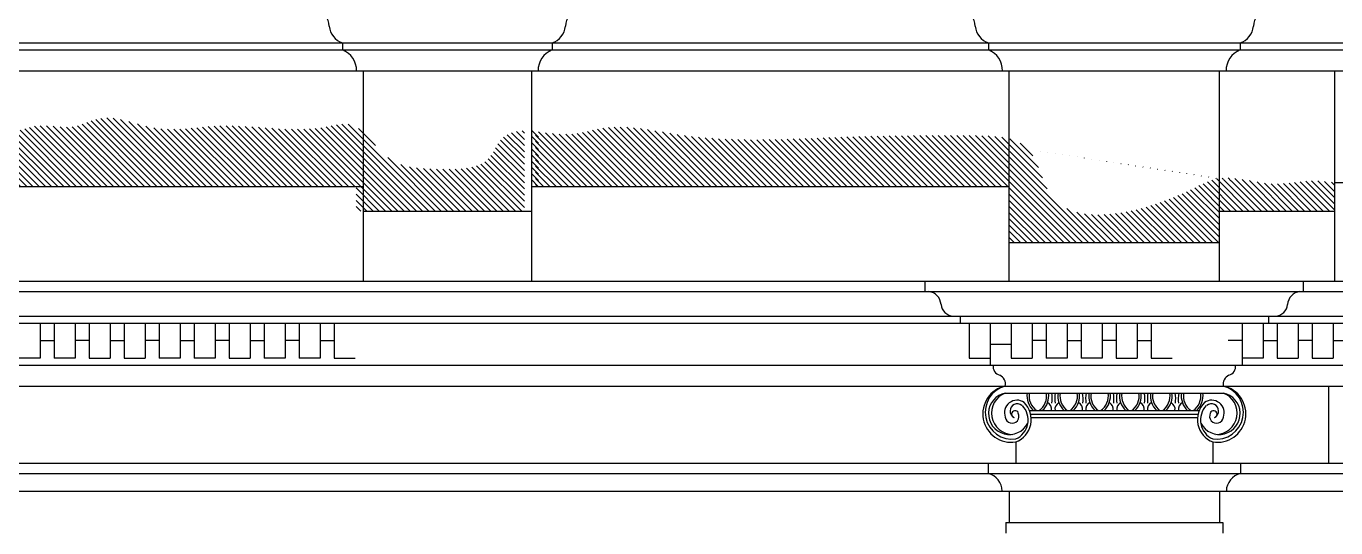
# Model space of a CAD drawing. Header units: inches. Extents: x 10 to 565, y 33 to 838.
# Drawn here: x 199 to 386, y 179.6 to 251.2 of the extents above; entities that cross this region are included whole.
import ezdxf

# ---------------------------------------------------------------- set-up
doc = ezdxf.new("R2010")
doc.units = ezdxf.units.IN
doc.header["$LTSCALE"] = 0.5
doc.header["$MEASUREMENT"] = 0
for name, color, linetype in [('A-ELEV', 2, 'Continuous'), ('A-ELEV-FNSH', 2, 'Continuous'), ('A-ELEV-PATT', 8, 'Continuous'), ('A-SECT-MCUT', 2, 'Continuous')]:
    doc.layers.add(name, color=color, linetype=linetype)

msp = doc.modelspace()

# ---------------------------------------------------------------- hatches: boundary and pattern name
at = {"layer": 'A-ELEV-PATT'}
h = msp.add_hatch(dxfattribs=at)
h.set_pattern_fill('ANSI31', color=256, scale=5, angle=90, style=0)
h.set_pattern_definition([(135, (-2.394470267955853, -2.470516992565305), (-0.4419417382415922, -0.4419417382415922), [])])
edge = h.paths.add_edge_path()
edge.add_line((246.1004257132585, 228.3119422928399), (246.1004257132585, 236.8166080788667))
edge.add_spline(control_points=[(246.1004257132585, 236.8166080788668), (245.7399622231587, 237.0215083208948), (244.5099099999308, 237.4882075317843), (240.993818598742, 236.4983892789492), (234.8760963761986, 236.3642553078725), (226.5542938774796, 237.5324946853433), (217.6095572210826, 235.5840818762077), (210.6320959183176, 239.1618221005386), (205.3206808321697, 236.1446881035173), (200.8803617127912, 237.5843147393001), (196.2478741599941, 235.3756592466126), (190.3467389853555, 237.3312601079897), (184.486324468162, 234.737676397936), (180.115790735854, 238.3403436259248), (178.8504257132585, 238.6157068621523)], knot_values=[35.36239875647915, 35.36239875647915, 35.36239875647915, 35.36239875647915, 36.69699262638008, 39.69394975696072, 45.46412505375446, 55.39770870223127, 64.52785005093402, 72.34998022696573, 76.32998921934494, 81.55841006586719, 85.21147755790057, 90.96682407313766, 98.9464241024949, 103.3107890224792, 103.3107890224792, 103.3107890224792, 103.3107890224792], degree=3, periodic=0)
edge.add_line((178.8504257132584, 238.6157068621523), (178.8504257132585, 228.3119422928399))
edge.add_line((178.8504257132585, 228.3119422928399), (246.1004257132585, 228.3119422928399))
edge = h.paths.add_edge_path()
edge.add_spline(control_points=[(270.1004257132583, 236.250739879076), (268.9460368533159, 236.278613203758), (266.592126685738, 235.6647282078416), (264.9217665370794, 230.558598208101), (257.5881147746085, 230.8021846140813), (250.4699265050988, 231.0617008314135), (247.7768750340618, 235.8636547811961), (246.1004257132585, 236.8166080788668)], knot_values=[103.3107890224792, 103.3107890224792, 103.3107890224792, 103.3107890224792, 106.6548541194773, 109.7248065627041, 117.7415631579992, 124.6378137433251, 130.8447640952859, 130.8447640952859, 130.8447640952859, 130.8447640952859], degree=3, periodic=0)
edge.add_line((246.1004257132584, 236.8166080788667), (246.1004257132584, 224.8119422928398))
edge.add_line((246.1004257132584, 224.8119422928398), (270.1004257132583, 224.8119422928398))
edge.add_line((270.1004257132583, 224.8119422928398), (270.1004257132583, 236.250739879076))
edge = h.paths.add_edge_path()
edge.add_line((178.8504257132585, 220.3119422928398), (178.8504257132585, 238.6157068621523))
edge.add_spline(control_points=[(178.8504257132585, 238.6157068621523), (178.4191797563159, 238.7095527328641), (177.3263263230079, 238.6489300092641), (175.679276231, 235.5186752919242), (173.7536813041568, 232.7550218250404), (171.017239828228, 227.5635241399088), (164.99092477673, 230.5997701242212), (159.8988035938973, 228.0243644757104), (154.3545061184355, 229.5597605103147), (150.845013429691, 228.6206976385131), (148.8504257132585, 228.0869899390896)], knot_values=[0, 0, 0, 0, 1.487408528571926, 4.076675911970508, 8.934462772620208, 12.98643485429684, 18.91175686278533, 24.63600518930376, 29.26615216239864, 35.36239875647914, 35.36239875647914, 35.36239875647914, 35.36239875647914], degree=3, periodic=0)
edge.add_line((148.8504257132584, 228.0869899390895), (148.8504257132585, 220.3119422928399))
edge.add_line((148.8504257132585, 220.3119422928399), (178.8504257132585, 220.3119422928398))
h = msp.add_hatch(dxfattribs=at)
h.set_pattern_fill('ANSI31', color=256, scale=5, angle=90, style=0)
h.set_pattern_definition([(135, (0, 0), (-0.4419417382415922, -0.4419417382415922), [])])
edge = h.paths.add_edge_path()
edge.add_spline(control_points=[(369.3504257132582, 229.4574867424487), (367.8322687405887, 229.2222904010548), (360.7549755906948, 225.1825220309645), (345.0516447438291, 221.1747450810601), (343.3184867619102, 233.4223223541453), (340.390245924467, 234.8442308244403), (339.3504257132582, 235.1199632012034)], knot_values=[67.72944372809374, 67.72944372809378, 67.72944372809378, 67.72944372809378, 72.60988895219664, 92.27129955658593, 99.39447962245725, 102.6247975925338, 102.6247975925338, 102.6247975925338, 102.6247975925338], degree=3, periodic=0)
edge.add_line((339.3504257132582, 235.1199632012034), (339.3504257132582, 220.3119422928398))
edge.add_line((339.3504257132582, 220.3119422928398), (369.3504257132582, 220.3119422928398))
edge.add_line((369.3504257132582, 220.3119422928398), (369.3504257132583, 229.4574867424487))
edge = h.paths.add_edge_path()
edge.add_line((385.8535831290059, 224.8119422928401), (385.8535831290058, 228.861134643082))
edge.add_spline(control_points=[(385.8535831290059, 228.861134643082), (384.8886136058615, 228.9923430788878), (381.9597256717995, 229.3905886143807), (376.5062918822751, 227.9619892201726), (371.7626485519835, 229.8311938073363), (369.3504257132582, 229.4574867424487)], knot_values=[102.6247975925338, 102.6247975925338, 102.6247975925338, 102.6247975925338, 105.5290867998952, 111.439933627867, 119.1945477057693, 119.1945477057693, 119.1945477057693, 119.1945477057693], degree=3, periodic=0)
edge.add_line((369.3504257132583, 229.4574867424487), (369.3504257132583, 224.81194229284))
edge.add_line((369.3504257132583, 224.81194229284), (385.8535831290059, 224.8119422928401))
edge = h.paths.add_edge_path()
edge.add_spline(control_points=[(339.3504257132582, 235.1199632012034), (337.7165146421838, 235.5532325089073), (328.4123142427237, 235.6426116910709), (313.9705790197867, 235.4868347979216), (295.8983514576697, 234.3330563342753), (283.5317104321737, 237.5330057813053), (276.8543406002656, 235.4409628229966), (273.7799860390891, 235.8735885711039), (271.6964743334908, 236.1976955079602)], knot_values=[0.3275904816834156, 0.3275904816834156, 0.3275904816834156, 0.3275904816834156, 5.403518259874346, 24.60260909613342, 47.07369646702675, 58.56102074228873, 61.52350821241073, 67.72944372809376, 67.72944372809376, 67.72944372809376, 67.72944372809376], degree=3, periodic=0)
edge.add_line((271.6964743334909, 236.1976955079602), (271.6964743334909, 228.31194229284))
edge.add_line((271.6964743334909, 228.31194229284), (339.3504257132582, 228.31194229284))
edge.add_line((339.3504257132582, 228.31194229284), (339.3504257132582, 235.1199632012034))
h = msp.add_hatch(dxfattribs=at)
h.set_pattern_fill('ANSI31', color=256, scale=5, angle=90, style=0)
h.set_pattern_definition([(135, (0.9999999999997726, 0), (-0.4419417382415922, -0.4419417382415922), [])])
h.paths.add_polyline_path([(272.1004257132581, 236.1519639523399, -0.06862974049283446), (271.1004257132581, 236.4441123691358), (271.1004257132581, 228.31194229284), (272.100425713258, 228.31194229284)])

# ---------------------------------------------------------------- linework, layer by layer
at = {"layer": 'A-ELEV'}
for p, q in [((147.446474333491, 248.8119422928398), (544.8504257132582, 248.8119422928398)), ((244.1312021196626, 248.8119422928398), (244.1312021196626, 247.8119422928398)), ((274.0696493068539, 248.8119422928398), (274.0696493068539, 247.8119422928398)), ((336.3812021196626, 248.8119422928398), (336.3812021196626, 247.8119422928398)), ((372.3196493068539, 248.8119422928398), (372.3196493068539, 247.8119422928398)), ((147.446474333491, 247.8119422928398), (544.8504257132582, 247.8119422928398)), ((149.446474333491, 244.8119422928398), (544.8504257132582, 244.8119422928398)), ((247.1004257132582, 224.8119422928398), (247.1004257132582, 214.8119422928398)), ((271.1004257132581, 224.8119422928398), (271.1004257132582, 214.8119422928398)), ((385.8535831290059, 214.8119422928398), (385.8535831290059, 224.8119422928401)), ((339.3504257132582, 214.8119422928398), (339.3504257132582, 220.3119422928398)), ((369.3504257132582, 214.8119422928398), (369.3504257132582, 220.3119422928398)), ((132.446474333491, 214.8119422928398), (544.8504257132582, 214.8119422928398)), ((132.446474333491, 213.3119422928398), (544.8504257132582, 213.3119422928396)), ((327.3504257132582, 213.3119422928397), (327.3504257132582, 214.8119422928398)), ((381.3504257132582, 213.3119422928397), (381.3504257132582, 214.8119422928398)), ((136.446474333491, 209.8119422928398), (544.8504257132582, 209.8119422928398)), ((332.3504257132582, 209.8119422928472), (332.3504257132582, 208.8119422928473)), ((376.3504257132582, 209.8119422928472), (376.3504257132582, 208.8119422928473)), ((137.446474333491, 208.8119422928398), (544.8655030962306, 208.8119422928398)), ((200.9464743334914, 208.8119422928398), (200.9464743334914, 203.8119422928399)), ((202.9464743334914, 208.8119422928398), (202.9464743334914, 203.8119422928399)), ((205.9464743334914, 208.8119422928398), (205.9464743334914, 203.8119422928399)), ((207.9464743334914, 208.8119422928398), (207.9464743334914, 203.8119422928399)), ((210.9464743334914, 208.8119422928398), (210.9464743334914, 203.8119422928399)), ((212.9464743334914, 208.8119422928398), (212.9464743334914, 203.8119422928399)), ((215.9464743334914, 208.8119422928398), (215.9464743334914, 203.8119422928399)), ((217.9464743334914, 208.8119422928398), (217.9464743334914, 203.8119422928399)), ((220.9464743334914, 208.8119422928398), (220.9464743334914, 203.8119422928399)), ((222.9464743334914, 208.8119422928398), (222.9464743334914, 203.8119422928399)), ((225.9464743334914, 208.8119422928398), (225.9464743334914, 203.8119422928399)), ((227.9464743334914, 208.8119422928398), (227.9464743334914, 203.8119422928399)), ((230.9464743334914, 208.8119422928398), (230.9464743334914, 203.8119422928399)), ((232.9464743334914, 208.8119422928398), (232.9464743334914, 203.8119422928399)), ((235.9464743334914, 208.8119422928398), (235.9464743334914, 203.8119422928399)), ((237.9464743334914, 208.8119422928398), (237.9464743334914, 203.8119422928399)), ((240.9464743334914, 208.8119422928398), (240.9464743334914, 203.8119422928399)), ((242.9464743334914, 208.8119422928398), (242.9464743334914, 203.8119422928399)), ((333.6075829554784, 208.811942292851), (333.6075829554784, 203.811942292851)), ((336.6075829554784, 208.811942292851), (336.6075829554784, 202.8119422928399)), ((339.6075829554784, 208.811942292851), (339.6075829554784, 203.811942292851)), ((342.6075829554784, 208.811942292851), (342.6075829554784, 203.811942292851)), ((344.6075829554784, 208.811942292851), (344.6075829554784, 203.811942292851)), ((347.6075829554784, 208.811942292851), (347.6075829554784, 203.811942292851)), ((349.6075829554784, 208.811942292851), (349.6075829554784, 203.811942292851)), ((352.6075829554784, 208.811942292851), (352.6075829554784, 203.811942292851)), ((354.6075829554784, 208.811942292851), (354.6075829554784, 203.811942292851)), ((357.6075829554784, 208.811942292851), (357.6075829554784, 203.811942292851)), ((359.6075829554784, 208.811942292851), (359.6075829554784, 203.811942292851)), ((372.6075829554784, 208.8119422928398), (372.6075829554784, 202.8119422928399)), ((375.6075829554784, 208.8119422928398), (375.6075829554784, 203.8119422928399)), ((377.6035831290059, 208.8119422928398), (377.6035831290059, 203.8119422928399)), ((380.6035831290059, 208.8119422928398), (380.6035831290059, 203.8119422928399)), ((382.6035831290059, 208.8119422928398), (382.6035831290059, 203.8119422928399)), ((385.6035831290059, 208.8119422928398), (385.6035831290059, 203.8119422928399)), ((200.9464743334914, 206.3119422928399), (202.9464743334914, 206.3119422928399)), ((207.9464743334914, 206.3119422928399), (205.9464743334914, 206.3119422928399)), ((210.9464743334914, 206.3119422928399), (212.9464743334914, 206.3119422928399)), ((217.9464743334914, 206.3119422928399), (215.9464743334914, 206.3119422928399)), ((220.9464743334914, 206.3119422928399), (222.9464743334914, 206.3119422928399)), ((227.9464743334914, 206.3119422928399), (225.9464743334914, 206.3119422928399)), ((230.9464743334914, 206.3119422928399), (232.9464743334914, 206.3119422928399)), ((237.9464743334914, 206.3119422928399), (235.9464743334914, 206.3119422928399)), ((240.9464743334914, 206.3119422928399), (242.9464743334914, 206.3119422928399)), ((336.6075829554784, 205.8119422928455), (339.6075829554784, 205.8119422928455)), ((344.6075829554784, 206.311942292851), (342.6075829554784, 206.311942292851)), ((347.6075829554784, 206.311942292851), (349.6075829554784, 206.311942292851)), ((354.6075829554784, 206.311942292851), (352.6075829554784, 206.311942292851)), ((357.6075829554784, 206.311942292851), (359.6075829554784, 206.311942292851)), ((372.6075829554784, 206.3119422928399), (370.6075829554784, 206.3119422928399)), ((375.6035831290059, 206.3119422928399), (377.6035831290059, 206.3119422928399)), ((382.6035831290059, 206.3119422928399), (380.6035831290059, 206.3119422928399)), ((385.6035831290059, 206.3119422928399), (387.6035831290059, 206.3119422928399)), ((141.446474333491, 202.8119422928399), (544.8655030962306, 202.8119422928399)), ((200.9464743334914, 203.8119422928399), (197.9464743334914, 203.8119422928399)), ((205.9464743334914, 203.8119422928399), (202.9464743334914, 203.8119422928399)), ((207.9464743334914, 203.8119422928399), (210.9464743334914, 203.8119422928399)), ((212.9464743334914, 203.8119422928399), (215.9464743334914, 203.8119422928399)), ((220.9464743334914, 203.8119422928399), (217.9464743334914, 203.8119422928399)), ((225.9464743334914, 203.8119422928399), (222.9464743334914, 203.8119422928399)), ((227.9464743334914, 203.8119422928399), (230.9464743334914, 203.8119422928399)), ((235.9464743334914, 203.8119422928399), (232.9464743334914, 203.8119422928399)), ((240.9464743334914, 203.8119422928399), (237.9464743334914, 203.8119422928399)), ((242.9464743334914, 203.8119422928399), (245.9464743334914, 203.8119422928399)), ((333.6075829554784, 203.811942292851), (336.6075829554784, 203.811942292851)), ((339.6075829554784, 203.811942292851), (342.6075829554784, 203.811942292851)), ((347.6075829554784, 203.811942292851), (344.6075829554784, 203.811942292851)), ((352.6075829554784, 203.811942292851), (349.6075829554784, 203.811942292851)), ((354.6075829554784, 203.811942292851), (357.6075829554784, 203.811942292851)), ((359.6075829554784, 203.811942292851), (362.6075829554784, 203.811942292851)), ((375.6075829554784, 203.8119422928399), (372.6075829554784, 203.8119422928399)), ((377.6035831290059, 203.8119422928399), (380.6035831290059, 203.8119422928399)), ((382.6035831290059, 203.8119422928399), (385.6035831290059, 203.8119422928399)), ((143.8816508412082, 199.8119422928398), (544.8504257132582, 199.8119422928398)), ((338.7665489966511, 198.8045508268962), (369.9373114568576, 198.8033701366094)), ((384.9186477929362, 199.8028122614064), (384.9184066212885, 188.8119422928398)), ((342.2455706107791, 196.3038996091336), (366.4552808157374, 196.3038996091336)), ((342.3979426550958, 195.8038996091336), (366.3029087714207, 195.8038996091336)), ((342.4720351596085, 195.3038996091337), (366.228816266908, 195.3038996091337)), ((340.2856022209756, 191.8267463754569), (340.2856022209756, 188.8119422928398)), ((368.4152492055408, 191.8267463754569), (368.4152492055408, 188.8119422928398)), ((137.7856022209756, 188.8119422928398), (544.8504257132582, 188.8119422928401)), ((139.2856022209756, 187.3119422928398), (544.8504257132582, 187.3119422928398)), ((336.3504257132582, 188.8119422928398), (336.3504257132582, 187.3119422928398)), ((372.3504257132582, 188.8119422928398), (372.3504257132582, 187.3119422928398)), ((141.7856022209759, 184.8119422928398), (544.8504257132582, 184.8119422928398)), ((339.3504257132582, 184.8119422928398), (339.3504257132582, 180.3119422928398)), ((369.3504257132582, 184.8119422928398), (369.3504257132582, 180.3119422928398)), ((338.8504257132582, 180.3119422928398), (338.8504257132582, 178.8119422928398)), ((338.8504257132582, 180.3119422928398), (369.8504257132582, 180.3119422928398)), ((369.8504257132582, 180.3119422928398), (369.8504257132582, 178.8119422928398))]:
    msp.add_line(p, q, dxfattribs=at)
for centre, radius, start, end in [((240.1312021196626, 251.2119422928398), 2.1, 0, 90), ((278.0696493068539, 251.2119422928398), 2.1, 90, 180), ((332.3812021196626, 251.2119422928398), 2.1, 0, 90), ((376.3196493068539, 251.2119422928398), 2.1, 90, 180), ((245.0984055948473, 251.5297283773611), 2.884760607680929, 186.3245560522113, 250.4104147175113), ((273.1024458316691, 251.5297283773611), 2.884760607680929, 289.5895852824887, 353.6754439477887), ((337.3484055948473, 251.5297283773611), 2.884760607680929, 186.3245560522113, 250.4104147175113), ((371.3524458316691, 251.5297283773611), 2.884760607680929, 289.5895852824887, 353.6754439477887), ((243.0151617349338, 244.9012487030207), 3.117319892818101, 358.358339613985, 69.02179543797084), ((275.1856896915825, 244.9012487030209), 3.117319892817935, 110.9782045620265, 181.6416603860151), ((335.2651617349336, 244.9012487030206), 3.117319892818296, 358.3583396139873, 69.02179543796818), ((373.435689691583, 244.9012487030205), 3.117319892818383, 110.9782045620334, 181.6416603860117), ((327.6087683264842, 211.3265955454458), 2, 3.822553729270875, 83.06006877100172), ((381.0920831000323, 211.3265955454458), 2, 96.93993122899826, 176.1774462707291), ((331.4067193583852, 211.6206154210449), 1.809548965666899, 185.0945310449201, 268.2172857362982), ((377.2941320681313, 211.6206154210449), 1.809548965666899, 271.7827142637017, 354.9054689550799), ((338.2904819265353, 202.5682203113861), 1.251061145583305, 168.7662466060084, 255.8966921694463), ((370.4103694999811, 202.5682203113861), 1.251061145583305, 284.1033078305537, 11.2337533939916), ((337.3942513918995, 200.0694073395781), 1.414971865396071, 349.5161880500426, 65.29493322160626), ((371.306600034617, 200.0694073395781), 1.414971865396071, 114.7050667783937, 190.4838119499574), ((339.6318180321895, 195.8374182447092), 4.063609554117843, 102.0193723239113, 279.2584165885411), ((339.7756542680335, 196.079862831592), 3.861168237846143, 104.8573023202443, 277.8746673820187), ((339.3667728442696, 195.8859436869486), 2.983157242764411, 101.2340506498532, 332.2305600356877), ((339.8856085621645, 195.9481670550249), 3.067771595698948, 111.0123103437191, 269.6653933966153), ((369.3340785822469, 195.8859436869486), 2.983157242764411, 207.7694399643122, 78.76594935014684), ((368.925197158483, 196.079862831592), 3.861168237846143, 262.1253326179813, 75.1426976797557), ((369.069033394327, 195.8374182447092), 4.063609554117843, 260.7415834114589, 77.98062767608872), ((368.8152428643519, 195.9481670550249), 3.067771595698948, 270.3346066033846, 68.9876896562809), ((340.4592798141256, 195.9949155358961), 1.801413804318498, 55.04842626033606, 200.7638380631987), ((340.4868897772743, 196.2420925095571), 1.030651838114534, 49.61052496319892, 244.293965274906), ((339.020898408049, 195.0479825776808), 3.460612432063599, 291.4356881828663, 44.45039715310066), ((339.0703764861281, 194.9693741526225), 2.973891461943544, 294.1188897926286, 43.78300485515355), ((369.6799530184675, 195.0479825776808), 3.460612432063599, 135.5496028468993, 248.5643118171337), ((369.6304749403884, 194.9693741526225), 2.973891461943544, 136.2169951448465, 245.8811102073714), ((368.2415716123909, 195.9949155358961), 1.801413804318498, 339.2361619368012, 124.9515737396639), ((368.2139616492422, 196.2420925095571), 1.030651838114534, 295.7060347250941, 130.3894750368011), ((339.7530704573513, 195.4985492107435), 0.9884930031218812, 188.2748237784135, 26.1785652586058), ((340.1732611483729, 195.7962072820676), 0.5008617917635317, 21.21872940921159, 254.5508944117524), ((368.9477809691651, 195.4985492107435), 0.9884930031218812, 153.8214347413942, 351.7251762215865), ((368.5275902781435, 195.7962072820676), 0.5008617917635317, 285.4491055882476, 158.7812705907884), ((335.7432828561153, 184.7762280071256), 2.607387464063459, 0.784824602992949, 76.53479190518772), ((372.9575685704011, 184.7762280071256), 2.607387464063459, 103.4652080948123, 179.215175397007)]:
    msp.add_arc(centre, radius, start, end, dxfattribs=at)
at = {"layer": 'A-ELEV-FNSH'}
msp.add_line((385.8535831290059, 228.861134643082), (387.6035831290059, 228.861134643082), dxfattribs=at)
for centre, radius, start, end in [((344.7004230945712, 198.3882495670483), 2.825972032431488, 171.5421294693057, 227.5247591149083), ((344.7004230945712, 198.3882495670483), 2.525442777065226, 170.5268718891327, 235.6230180967509), ((342.1615534262865, 198.3882495670483), 2.525442777065226, 304.3769819032491, 9.473128110867322), ((342.1615534262865, 198.3882495670483), 2.825972032431488, 312.4752408850917, 8.457870530694311), ((340.6690278753296, 197.9655310059691), 4.8210424362983, 352.5913028227955, 10.01452241962232), ((350.6690778614565, 197.9655310059691), 4.8210424362983, 169.9854775803777, 187.4086971772045), ((349.1067379703328, 198.3882495670483), 2.825972032431488, 171.5421294693057, 227.5247591149083), ((349.1067379703328, 198.3882495670483), 2.525442777065226, 170.5268718891327, 235.6230180967509), ((346.5678683020481, 198.3882495670483), 2.525442777065226, 304.3769819032491, 9.473128110867322), ((346.5678683020481, 198.3882495670483), 2.825972032431488, 312.4752408850917, 8.457870530694311), ((345.0753427510912, 197.9655310059691), 4.8210424362983, 352.5913028227955, 10.01452241962232), ((355.075392737218, 197.9655310059691), 4.8210424362983, 169.9854775803777, 187.4086971772045), ((353.5130528460945, 198.3882495670483), 2.825972032431488, 171.5421294693057, 227.5247591149083), ((353.5130528460945, 198.3882495670483), 2.525442777065226, 170.5268718891327, 235.6230180967509), ((350.9741831778096, 198.3882495670483), 2.525442777065226, 304.3769819032491, 9.473128110867322), ((350.9741831778096, 198.3882495670483), 2.825972032431488, 312.4752408850917, 8.457870530694311), ((349.4816576268527, 197.965531005969), 4.8210424362983, 352.5913028227955, 10.01452241962232), ((359.4817076129796, 197.965531005969), 4.8210424362983, 169.9854775803777, 187.4086971772045), ((357.9193677218559, 198.3882495670482), 2.825972032431488, 171.5421294693057, 227.5247591149083), ((357.9193677218559, 198.3882495670482), 2.525442777065226, 170.5268718891327, 235.6230180967509), ((355.3804980535712, 198.3882495670482), 2.525442777065226, 304.3769819032491, 9.473128110867322), ((355.3804980535712, 198.3882495670482), 2.825972032431488, 312.4752408850917, 8.457870530694311), ((353.8879725026143, 197.965531005969), 4.8210424362983, 352.5913028227955, 10.01452241962232), ((363.8880224887411, 197.965531005969), 4.8210424362983, 169.9854775803777, 187.4086971772045), ((362.3256825976176, 198.3882495670482), 2.825972032431488, 171.5421294693057, 227.5247591149083), ((362.3256825976176, 198.3882495670482), 2.525442777065226, 170.5268718891327, 235.6230180967509), ((359.7868129293327, 198.3882495670482), 2.525442777065226, 304.3769819032491, 9.473128110867322), ((359.7868129293327, 198.3882495670482), 2.825972032431488, 312.4752408850917, 8.457870530694311), ((358.2942873783758, 197.965531005969), 4.8210424362983, 352.5913028227955, 10.01452241962232), ((368.2943373645027, 197.965531005969), 4.8210424362983, 169.9854775803777, 187.4086971772045), ((366.731997473379, 198.3882495670482), 2.825972032431488, 171.5421294693057, 227.5247591149083), ((366.731997473379, 198.3882495670482), 2.525442777065226, 170.5268718891327, 235.6230180967509), ((364.1931278050941, 198.3882495670482), 2.525442777065226, 304.3769819032491, 9.473128110867322), ((364.1931278050941, 198.3882495670482), 2.825972032431488, 312.4752408850917, 8.457870530694311), ((344.3140291177039, 196.4906397475572), 1.089824250733197, 350.1337463570654, 61.87088959434242), ((346.9542622789153, 196.4906397475572), 1.089824250733197, 118.1291104056503, 189.8662536429346), ((348.7203439934655, 196.4906397475572), 1.089824250733197, 350.1337463570654, 61.87088959434242), ((351.3605771546769, 196.4906397475572), 1.089824250733197, 118.1291104056503, 189.8662536429346), ((353.126658869227, 196.4906397475571), 1.089824250733197, 350.1337463570654, 61.87088959434242), ((355.7668920304384, 196.4906397475571), 1.089824250733197, 118.1291104056503, 189.8662536429346), ((357.5329737449886, 196.4906397475571), 1.089824250733197, 350.1337463570654, 61.87088959434242), ((360.1732069062001, 196.4906397475571), 1.089824250733197, 118.1291104056503, 189.8662536429346), ((361.9392886207501, 196.4906397475571), 1.089824250733197, 350.1337463570654, 61.87088959434242), ((364.5795217819615, 196.4906397475571), 1.089824250733197, 118.1291104056503, 189.8662536429346)]:
    msp.add_arc(centre, radius, start, end, dxfattribs=at)
at = {"layer": 'A-SECT-MCUT'}
for p, q in [((247.1004257132582, 244.8119422928398), (247.1004257132582, 224.8119422928398)), ((271.100425713258, 244.8119422928398), (271.1004257132582, 224.8255002749972)), ((339.3504257132582, 220.3119422928398), (339.3504257132582, 244.8119422928398)), ((369.3504257132582, 220.3119422928398), (369.3504257132582, 244.8119422928398)), ((385.8535831290059, 224.8119422928401), (385.8535831290059, 244.8119422928399)), ((178.8504257132585, 228.3119422928398), (247.1004257132583, 228.3119422928398)), ((271.1004257132583, 228.3119422928401), (339.3504257132583, 228.31194229284)), ((247.1004257132582, 224.8119422928398), (271.100425713258, 224.8119422928398)), ((369.3504257132583, 224.81194229284), (385.8535831290059, 224.8119422928401)), ((339.3504257132582, 220.3119422928398), (369.3504257132582, 220.3119422928398))]:
    msp.add_line(p, q, dxfattribs=at)

doc.saveas('drawing.dxf')
